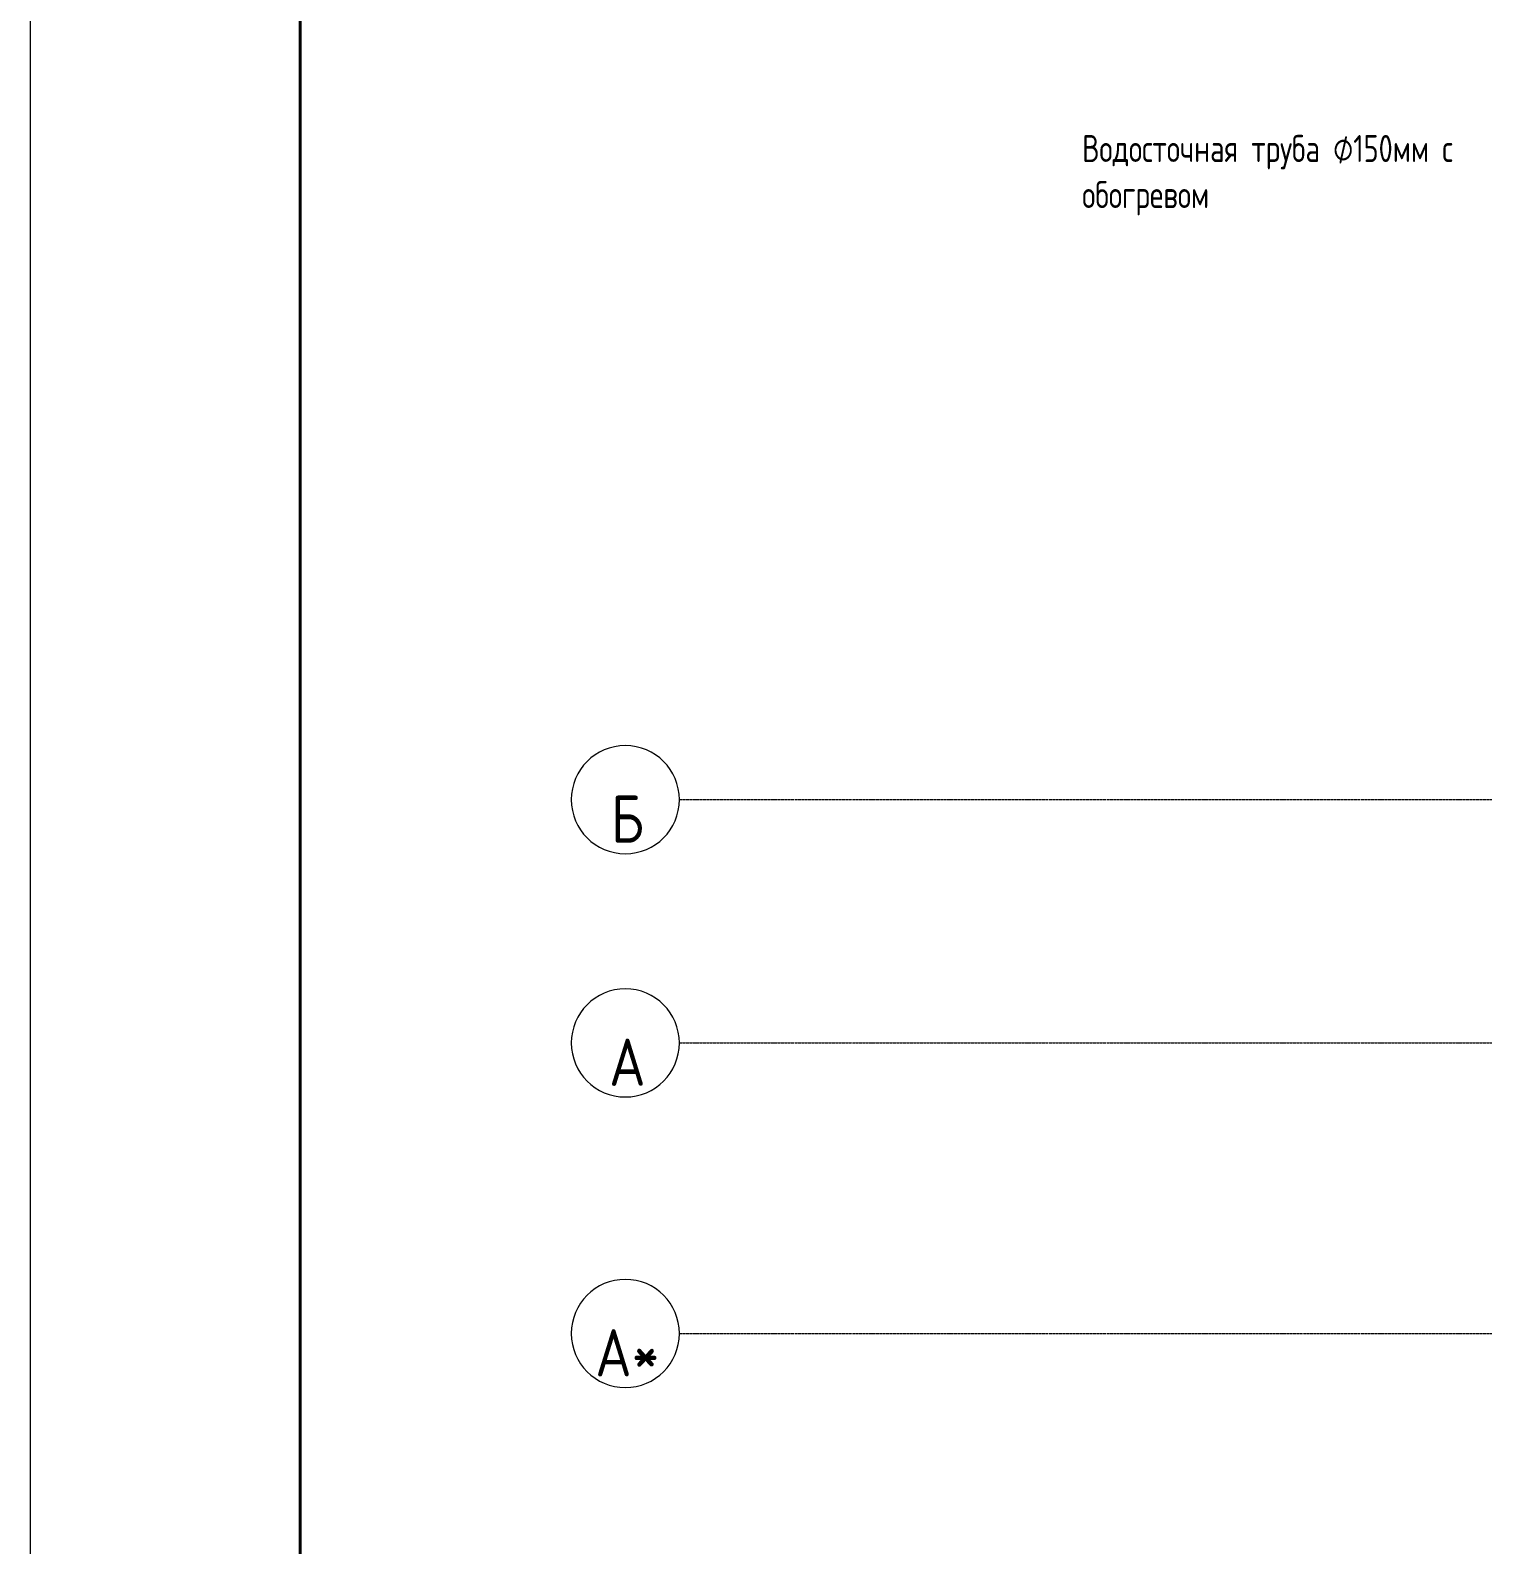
# Model space of a CAD drawing. Header units: millimetres. Extents: x -10178924 to 11692288, y -947381 to 58396.
# Drawn here: x -18603 to -7852, y -568242 to -557036 of the extents above; entities that cross this region are included whole.
import ezdxf

# ---------------------------------------------------------------- set-up
doc = ezdxf.new("R2010")
doc.units = ezdxf.units.MM
doc.linetypes.add('ADSK_Линия сетки', pattern=[25, 20, -2.5, 0, -2.5])
for name, color, linetype, lineweight in [('_0', 7, 'Continuous', 25), ('Аннотация', 7, 'Continuous', 18), ('Оси', 253, 'Continuous', 9)]:
    doc.layers.add(name, color=color, linetype=linetype, lineweight=lineweight)
doc.layers.add('PDF _Ramka', color=7, linetype='Continuous')
doc.styles.add('GOST Common', font='GOST_Common.ttf', dxfattribs={"width": 0.9, "height": 350})
doc.styles.add('GOST Common_3', font='GOST_Common.ttf', dxfattribs={"width": 0.8, "height": 350})

# ---------------------------------------------------------------- blocks, each defined once
blk = doc.blocks.new('Ось сетки - Круг_Ø8 мм-8258-План кровли АР')
at = {"layer": 'Оси', "lineweight": 20}
for start, end in [(360, 180), (180, 360)]:
    blk.add_arc((0, 0), 4, start, end, dxfattribs=at)
blk = doc.blocks.new('Кровля')
at = {"layer": 'Оси', "linetype": 'ADSK_Линия сетки'}
for p, q in [((-13798, 1795), (50233, 1795)), ((-13798, -5), (50233, -5)), ((-13798, -2155), (56005, -2155))]:
    blk.add_line(p, q, dxfattribs=at)
at = {"layer": 'Оси', "lineweight": 20, "xscale": 99.99999999999993, "yscale": 99.99999999999993, "zscale": 99.99999999999993, "rotation": 269.9999999999994}
for p in [(-14198, 1795), (-14198, -5), (-14198, -2155)]:
    blk.add_blockref('Ось сетки - Круг_Ø8 мм-8258-План кровли АР', p, dxfattribs=at)
at = {"layer": 'Аннотация', "lineweight": 9, "insert": (-10817, 6713), "char_height": 200, "width": 3226.5, "attachment_point": 1, "line_spacing_factor": 1.022766, "style": 'GOST Common_3'}
blk.add_mtext('\\pxt1.8,3.6,5.4,7.2,9,10.8,12.6,14.4,16.2,18,19.8,21.6,23.4,25.2,27,28.8,30.6,32.4,34.2,36,37.8,39.6,41.4,43.2,45,46.8,48.6,50.4,52.2,54,55.8,57.6;{Водосточная труба ⌀150мм с обогревом}', dxfattribs=at)
at = {"layer": 'Оси', "char_height": 350, "attachment_point": 5, "line_spacing_factor": 1.022766, "style": 'GOST Common'}
for s, insert, width in [('\\pxqc,t0.25714,0.51429,0.77143,1.02857,1.28571,1.54286,1.8,2.05714,2.31429,2.57143,2.82857,3.08571,3.34286,3.6,3.85714,4.11429,4.37143,4.62857,4.88571,5.14286,5.4,5.65714,5.91429,6.17143,6.42857,6.68571,6.94286,7.2,7.45714,7.71429,7.97143,8.22857;{Б}', (-14183, 1652), 261.9), ('\\pxqc,t0.25714,0.51429,0.77143,1.02857,1.28571,1.54286,1.8,2.05714,2.31429,2.57143,2.82857,3.08571,3.34286,3.6,3.85714,4.11429,4.37143,4.62857,4.88571,5.14286,5.4,5.65714,5.91429,6.17143,6.42857,6.68571,6.94286,7.2,7.45714,7.71429,7.97143,8.22857;{А}', (-14183, -148), 291.6), ('\\pxqc,t0.25714,0.51429,0.77143,1.02857,1.28571,1.54286,1.8,2.05714,2.31429,2.57143,2.82857,3.08571,3.34286,3.6,3.85714,4.11429,4.37143,4.62857,4.88571,5.14286,5.4,5.65714,5.91429,6.17143,6.42857,6.68571,6.94286,7.2,7.45714,7.71429,7.97143,8.22857;{А*}', (-14184, -2298), 512.1)]:
    blk.add_mtext(s, dxfattribs=dict(at, insert=insert, width=width))
blk = doc.blocks.new('Рамка')
at = {"layer": 'PDF _Ramka', "lineweight": 20}
blk.add_lwpolyline([(100287, -596749), (100287, -512657), (-18603, -512657), (-18603, -596749)], close=True, dxfattribs=at)
at = {"layer": 'PDF _Ramka', "lineweight": 40}
blk.add_lwpolyline([(99787, -513153), (-16604, -513153), (-16604, -596246), (99787, -596246)], close=True, dxfattribs=at)

msp = doc.modelspace()

# ---------------------------------------------------------------- block references
msp.add_blockref('Кровля', (0, -564523.7))
at = {"layer": '_0'}
msp.add_blockref('Рамка', (0, 0), dxfattribs=at)

doc.saveas('drawing.dxf')
